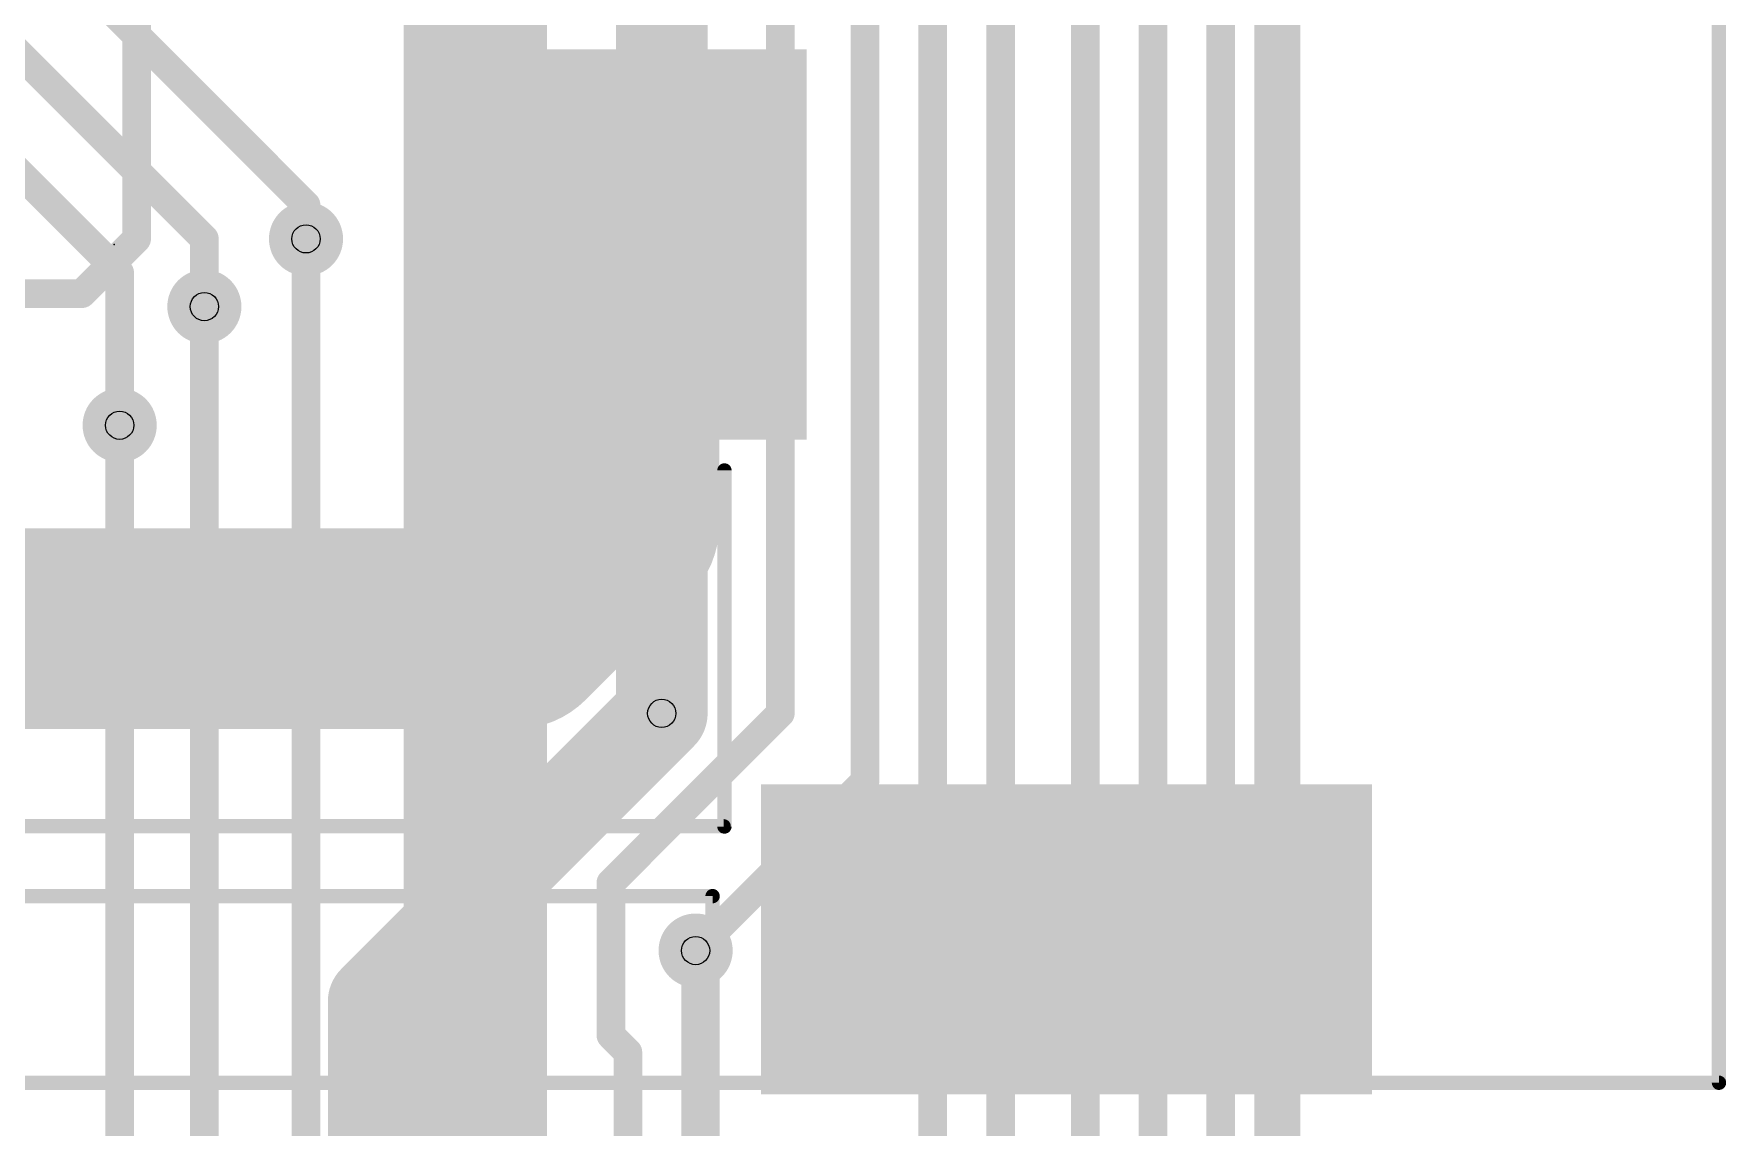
# Model space of a CAD drawing. Extents: x 61.5 to 101.4, y 9 to 89.5.
# Drawn here: x 86.39 to 101.38, y 57.24 to 66.91 of the extents above; entities that cross this region are included whole.
import ezdxf

# ---------------------------------------------------------------- set-up
doc = ezdxf.new("R2010")
doc.units = 0
for name, color, linetype in [('1', 22, 'CONTINUOUS'), ('16', 175, 'CONTINUOUS'), ('18', 82, 'CONTINUOUS'), ('20', 7, 'CONTINUOUS'), ('21', 253, 'CONTINUOUS'), ('22', 253, 'CONTINUOUS'), ('23', 7, 'CONTINUOUS'), ('29', 253, 'CONTINUOUS'), ('30', 253, 'CONTINUOUS'), ('31', 253, 'CONTINUOUS'), ('32', 253, 'CONTINUOUS'), ('44', 253, 'CONTINUOUS')]:
    doc.layers.add(name, color=color, linetype=linetype)

# ---------------------------------------------------------------- blocks, each defined once
blk = doc.blocks.new('RECT')
blk.add_solid([(-0.5, -0.5), (0.5, -0.5), (-0.5, 0.5), (0.5, 0.5)])
blk = doc.blocks.new('ROUNDV')
at = {"const_width": 0.5}
blk.add_lwpolyline([(0, -0.25, 1), (0, 0.25, 1), (0, -0.25)], format="xyb", dxfattribs=at)

msp = doc.modelspace()

# ---------------------------------------------------------------- linework, layer by layer
at = {"layer": '1'}
for points, const_width in [([(96.9, 80.25), (96.9, 23.85)], 0.254), ([(96.3, 79.65), (96.3, 23.4)], 0.254), ([(95.7, 46.95), (95.7, 70.95)], 0.254), ([(94.95, 70.8), (94.95, 47.25)], 0.254), ([(94.35, 47.7), (94.35, 69)], 0.254), ([(86.55, 67.65), (88.8, 65.4)], 0.254), ([(85.5, 67.5), (86.55, 66.45)], 0.254), ([(93.75, 67.35), (93.75, 61.8)], 0.254), ([(87.9, 65.1), (86.55, 66.45)], 0.254), ([(87.15, 64.8), (85.65, 66.3)], 0.254), ([(91.5705, 65.05), (91.5705, 62.5705)], 1.778), ([(88.8, 65.4), (88.8, 65.1)], 0.254), ([(87.9, 64.5), (87.9, 65.1)], 0.254), ([(87.15, 63.45), (87.15, 64.8)], 0.254), ([(91.5705, 62.5705), (90.65, 61.65)], 1.778), ([(90.65, 61.65), (84.85, 61.65)], 1.778), ([(93.75, 61.8), (93.75, 60.3)], 0.254), ([(91.95, 60.9), (91.2, 60.15)], 0.8128), ([(91.2, 60.15), (89.4, 58.35)], 0.8128), ([(93.75, 60.3), (92.25, 58.8)], 0.254), ([(89.4, 58.35), (89.4, 56.4)], 0.8128)]:
    msp.add_lwpolyline(points, dxfattribs=dict(at, const_width=const_width))
for points, const_width in [([(86.5949, 66.4949, 1), (86.5051, 66.4051)], 0.127), ([(86.5051, 66.4051, 1), (86.5949, 66.4949)], 0.127), ([(92.015, 65.05, 1), (91.126, 65.05)], 0.889), ([(88.8635, 65.4, 1), (88.7365, 65.4)], 0.127), ([(88.7551, 65.3551, 1), (88.8449, 65.4449)], 0.127), ([(87.9635, 65.1, 1), (87.8365, 65.1)], 0.127), ([(87.8551, 65.0551, 1), (87.9449, 65.1449)], 0.127), ([(88.7365, 65.1, 1), (88.8635, 65.1)], 0.127), ([(87.2135, 64.8, 1), (87.0865, 64.8)], 0.127), ([(87.1051, 64.7551, 1), (87.1949, 64.8449)], 0.127), ([(87.8365, 64.5, 1), (87.9635, 64.5)], 0.127), ([(87.0865, 63.45, 1), (87.2135, 63.45)], 0.127), ([(91.8848, 62.2562, 1), (91.2562, 62.8848)], 0.889), ([(91.126, 62.5705, 1), (92.015, 62.5705)], 0.889), ([(90.65, 61.2055, 1), (90.65, 62.0945)], 0.889), ([(90.3357, 61.9643, 1), (90.9643, 61.3357)], 0.889), ([(93.8135, 61.8, 1), (93.6865, 61.8)], 0.127), ([(93.6865, 61.8, 1), (93.8135, 61.8)], 0.127), ([(92.0937, 60.7563, 1), (91.8063, 61.0437)], 0.4064), ([(91.3437, 60.0063, 1), (91.0563, 60.2937)], 0.4064), ([(91.0563, 60.2937, 1), (91.3437, 60.0063)], 0.4064), ([(93.7949, 60.2551, 1), (93.7051, 60.3449)], 0.127), ([(93.6865, 60.3, 1), (93.8135, 60.3)], 0.127), ([(92.2051, 58.8449, 1), (92.2949, 58.7551)], 0.127), ([(89.6032, 58.35, 1), (89.1968, 58.35)], 0.4064), ([(89.2563, 58.4937, 1), (89.5437, 58.2063)], 0.4064)]:
    msp.add_lwpolyline(points, format="xyb", dxfattribs=dict(at, const_width=const_width))
at = {"layer": '16'}
for points, const_width in [([(90.3, 69.15), (90.3, 62.25)], 1.27), ([(91.95, 69.3), (91.95, 61.5)], 0.8128), ([(93, 69.3), (93, 60.9)], 0.254), ([(87.3, 65.1), (87.3, 67.8)], 0.254), ([(86.815, 64.615), (87.3, 65.1)], 0.254), ([(88.8, 65.1), (88.8, 54.3)], 0.254), ([(83.9, 64.615), (86.815, 64.615)], 0.254), ([(87.9, 64.5), (87.9, 63.45)], 0.254), ([(87.15, 54.6), (87.15, 63.45)], 0.254), ([(87.9, 63.45), (87.9, 54.6)], 0.254), ([(90.3, 62.25), (90.3, 54.3)], 1.27), ([(91.95, 61.5), (91.95, 60.9)], 0.8128), ([(91.5, 59.4), (93, 60.9)], 0.254), ([(91.5, 58.05), (91.5, 59.4)], 0.254), ([(92.25, 58.35), (92.25, 58.8)], 0.254), ([(92.25, 54.45), (92.25, 58.35)], 0.254), ([(91.65, 57.9), (91.5, 58.05)], 0.254), ([(91.65, 54.3), (91.65, 57.9)], 0.254)]:
    msp.add_lwpolyline(points, dxfattribs=dict(at, const_width=const_width))
for points, const_width in [([(87.3449, 65.0551, 1), (87.2551, 65.1449)], 0.127), ([(88.8635, 65.1, 1), (88.7365, 65.1)], 0.127), ([(87.2365, 65.1, 1), (87.3635, 65.1)], 0.127), ([(86.815, 64.5515, 1), (86.815, 64.6785)], 0.127), ([(86.7701, 64.6599, 1), (86.8599, 64.5701)], 0.127), ([(87.9635, 64.5, 1), (87.8365, 64.5)], 0.127), ([(87.2135, 63.45, 1), (87.0865, 63.45)], 0.127), ([(87.9635, 63.45, 1), (87.8365, 63.45)], 0.127), ([(87.8365, 63.45, 1), (87.9635, 63.45)], 0.127), ([(90.6175, 62.25, 1), (89.9825, 62.25)], 0.635), ([(89.9825, 62.25, 1), (90.6175, 62.25)], 0.635), ([(92.1532, 61.5, 1), (91.7468, 61.5)], 0.4064), ([(91.7468, 61.5, 1), (92.1532, 61.5)], 0.4064), ([(91.7468, 60.9, 1), (92.1532, 60.9)], 0.4064), ([(93.0449, 60.8551, 1), (92.9551, 60.9449)], 0.127), ([(92.9365, 60.9, 1), (93.0635, 60.9)], 0.127), ([(91.5635, 59.4, 1), (91.4365, 59.4)], 0.127), ([(91.4551, 59.4449, 1), (91.5449, 59.3551)], 0.127), ([(92.3135, 58.8, 1), (92.1865, 58.8)], 0.127), ([(92.3135, 58.35, 1), (92.1865, 58.35)], 0.127), ([(92.1865, 58.35, 1), (92.3135, 58.35)], 0.127), ([(91.5449, 58.0949, 1), (91.4551, 58.0051)], 0.127), ([(91.4365, 58.05, 1), (91.5635, 58.05)], 0.127), ([(91.7135, 57.9, 1), (91.5865, 57.9)], 0.127), ([(91.6051, 57.8551, 1), (91.6949, 57.9449)], 0.127)]:
    msp.add_lwpolyline(points, format="xyb", dxfattribs=dict(at, const_width=const_width))
at = {"layer": '20', "const_width": 0.4064}
msp.add_lwpolyline([(97.4, 89.25), (97.4, 9.25)], dxfattribs=at)
at = {"layer": '21', "const_width": 0.0635}
for points in [[(92.537, 63.0499, 1), (92.4734, 63.0499)], [(92.4975, 59.8683, 1), (92.4975, 59.9318)], [(92.4734, 59.8983, 1), (92.537, 59.8983)], [(92.4318, 59.282, 1), (92.3683, 59.282)], [(92.4, 59.2503, 1), (92.4, 59.3138)]]:
    msp.add_lwpolyline(points, format="xyb", dxfattribs=at)
at = {"layer": '21', "const_width": 0.127}
for points in [[(92.5052, 63.0499), (92.5052, 59.8983)], [(81.7026, 59.9), (92.4975, 59.9)], [(92.4, 59.282), (62.4, 59.282)], [(92.4, 9.282), (92.4, 59.282)]]:
    msp.add_lwpolyline(points, dxfattribs=at)
at = {"layer": '22', "const_width": 0.127}
for points in [[(101.3117, 72.87), (101.3117, 57.63)], [(101.3117, 57.63), (84.408, 57.63)]]:
    msp.add_lwpolyline(points, dxfattribs=at)
at = {"layer": '22', "const_width": 0.0635}
for points in [[(101.3117, 57.5983, 1), (101.3117, 57.6618)], [(101.2799, 57.63, 1), (101.3435, 57.63)]]:
    msp.add_lwpolyline(points, format="xyb", dxfattribs=at)
at = {"layer": '23'}
msp.add_point((87.1, 65.05), dxfattribs=at)
at = {"layer": '44'}
for centre in [(88.8, 65.1), (87.9, 64.5), (87.15, 63.45), (91.95, 60.9), (92.25, 58.8)]:
    msp.add_circle(centre, 0.125, dxfattribs=at)

# ---------------------------------------------------------------- block references
at = {"layer": '1', "xscale": 3.251, "yscale": 3.124, "rotation": 90}
msp.add_blockref('RECT', (91.5705, 65.05), dxfattribs=at)
at = {"layer": '16', "xscale": 5.207, "yscale": 2.54, "rotation": 180}
msp.add_blockref('RECT', (95.5332, 58.9), dxfattribs=at)
at = {"layer": '18', "xscale": 0.6564, "yscale": 0.6564}
for p in [(88.8, 65.1), (88.8, 65.1), (87.9, 64.5), (87.9, 64.5), (87.15, 63.45), (87.15, 63.45), (91.95, 60.9), (91.95, 60.9), (92.25, 58.8), (92.25, 58.8)]:
    msp.add_blockref('ROUNDV', p, dxfattribs=at)
at = {"layer": '29', "xscale": 3.4542, "yscale": 3.3272, "rotation": 90}
msp.add_blockref('RECT', (91.5705, 65.05), dxfattribs=at)
at = {"layer": '30', "xscale": 5.4102, "yscale": 2.7432, "rotation": 180}
msp.add_blockref('RECT', (95.5332, 58.9), dxfattribs=at)
at = {"layer": '31', "xscale": 3.251, "yscale": 3.124, "rotation": 90}
msp.add_blockref('RECT', (91.5705, 65.05), dxfattribs=at)
at = {"layer": '32', "xscale": 5.207, "yscale": 2.54, "rotation": 180}
msp.add_blockref('RECT', (95.5332, 58.9), dxfattribs=at)

doc.saveas('drawing.dxf')
